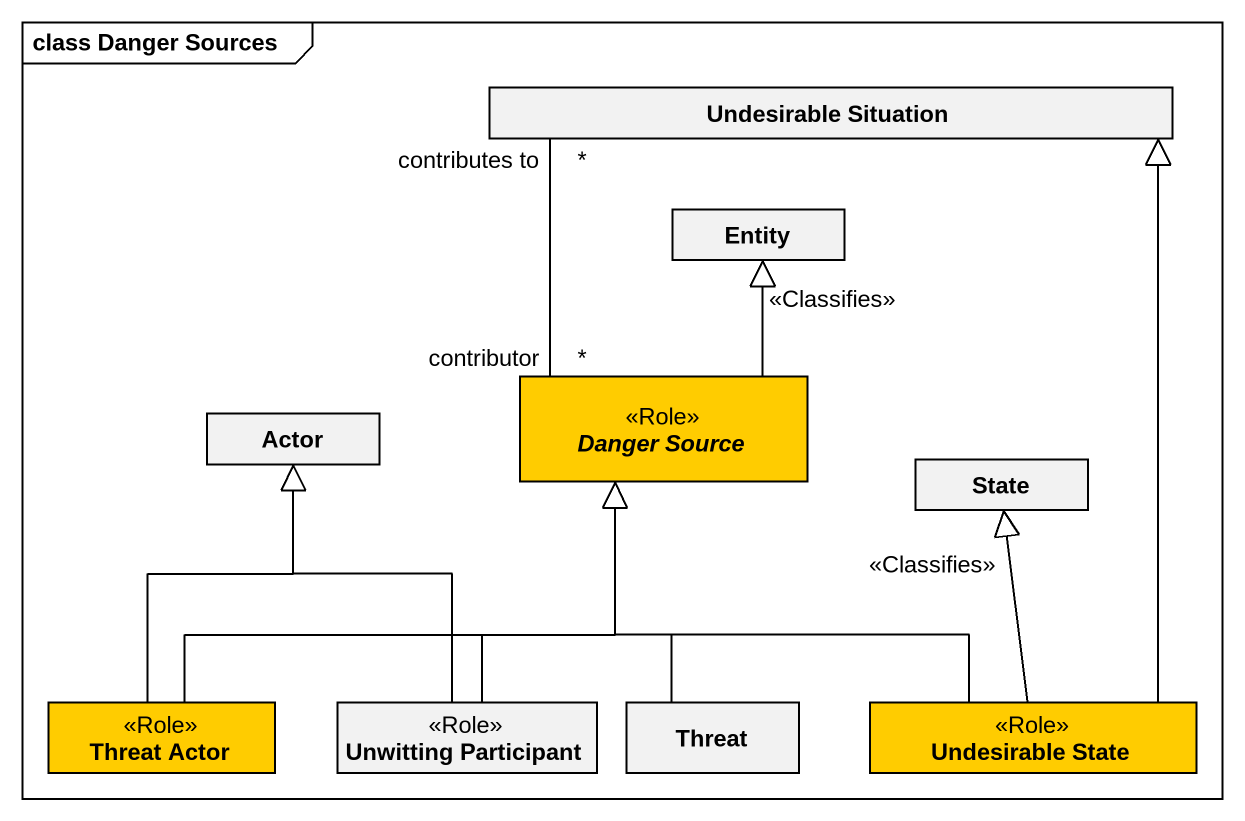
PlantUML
@startuml
mainframe class Danger Sources
hide circle
hide empty members
class "Undesirable Situation" as Undesirable_Situation
class "Entity" as Entity_
class "Actor" as Actor_
abstract class "Danger Source" as Danger_Source <<Role>> #FFCC00
class "State" as State_
class "Threat Actor" as Threat_Actor <<Role>> #FFCC00
class "Unwitting Participant" as Unwitting_Participant <<Role>>
class Threat
class "Undesirable State" as Undesirable_State <<Role>> #FFCC00
Undesirable_Situation "contributes to\n*" -- "contributor\n*" Danger_Source
Danger_Source -up-|> Entity_ : <<Classifies>>
Threat_Actor -up-|> Actor_
Threat_Actor -up-|> Danger_Source
Unwitting_Participant -up-|> Actor_
Unwitting_Participant -up-|> Danger_Source
Threat -up-|> Danger_Source
Undesirable_State -up-|> Undesirable_Situation
Undesirable_State -up-|> Danger_Source
Undesirable_State -up-|> State_ : <<Classifies>>
@enduml
